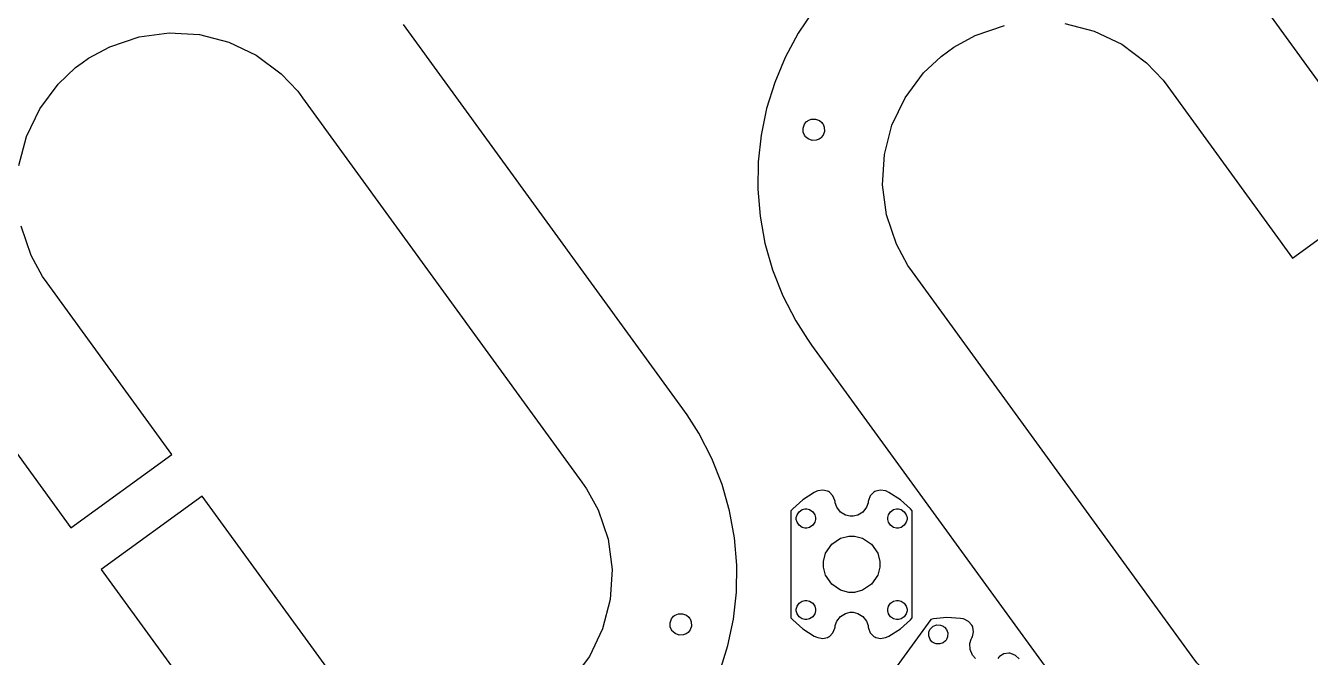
# Model space of a CAD drawing. Extents: x 0 to 47.8, y 0 to 94.9.
# Drawn here: x 11.07 to 23.57, y 6.68 to 12.83 of the extents above; entities that cross this region are included whole.
import ezdxf

# ---------------------------------------------------------------- set-up
doc = ezdxf.new("R2010")
doc.units = 0
doc.layers.get('0').update_dxf_attribs({"linetype": 'CONTINUOUS'})

msp = doc.modelspace()

# ---------------------------------------------------------------- linework, layer by layer
at = {"color": 0}
for points in [[(18.736, 12.9791), (18.586, 12.7558), (18.4596, 12.5208), (18.3571, 12.276), (18.2787, 12.0235), (18.2251, 11.7652), (18.1964, 11.5029), (18.1928, 11.2386), (18.2146, 10.9741), (18.2622, 10.7116), (18.3358, 10.4528), (18.436, 10.1998), (18.5628, 9.95438), (18.6751, 9.77544), (18.7165, 9.71853), (21.4381, 5.97282)], [(21.1814, 12.8511), (21.4665, 12.7775), (21.7343, 12.6497), (21.9761, 12.4692), (22.1376, 12.2998), (22.1832, 12.2372), (22.1832, 12.2372), (23.3969, 10.5666), (24.3799, 11.2808), (23.1661, 12.9514)], [(11.0021, 11.4668), (11.0757, 11.752), (11.2034, 12.0198), (11.384, 12.2614), (11.5533, 12.4231), (11.6159, 12.4685), (11.6785, 12.5139), (11.8846, 12.6251), (12.1702, 12.7221), (12.4644, 12.7609), (12.7583, 12.7428), (13.0435, 12.6692), (13.3112, 12.5414), (13.553, 12.3609), (13.7146, 12.1915), (13.76, 12.1289), (16.4815, 8.38314), (16.5269, 8.32058), (16.6381, 8.11458), (16.7351, 7.82889), (16.7739, 7.53478), (16.7557, 7.24083), (16.6821, 6.95562), (16.5543, 6.68788), (16.3739, 6.44618)], [(17.8239, 6.53982), (17.9021, 6.79237), (17.9558, 7.05072), (17.9846, 7.31304), (17.9882, 7.57736), (17.9664, 7.84179), (17.9188, 8.10433), (17.845, 8.36313), (17.745, 8.61615), (17.6182, 8.86154), (17.5057, 9.04047), (17.4644, 9.09733), (14.7431, 12.843)], [(23.7165, 6.05501), (23.4226, 6.07314), (23.1374, 6.14675), (22.8697, 6.27453), (22.6279, 6.45503), (22.4664, 6.6244), (22.421, 6.68696), (19.6994, 10.4327), (19.654, 10.4953), (19.5429, 10.7013), (19.4458, 10.987), (19.4071, 11.2811), (19.4251, 11.5751), (19.4988, 11.8603), (19.6265, 12.128), (19.8071, 12.3697), (19.9764, 12.5314), (20.039, 12.5768), (20.1017, 12.6222), (20.3076, 12.7334), (20.5933, 12.8304)], [(10.2934, 9.61025), (11.5072, 7.93961), (12.4901, 8.65381), (11.2764, 10.3244), (11.2309, 10.387), (11.1197, 10.593), (11.0227, 10.8787)], [(13.9978, 6.57867), (12.784, 8.24929), (11.8011, 7.5351), (13.0149, 5.86447)], [(20.3104, 6.66558), (20.2813, 6.70042), (20.259, 6.75401), (20.2571, 6.81196), (20.2693, 6.85574), (20.2765, 6.86849), (20.2765, 6.86849), (20.2815, 6.87733), (20.2926, 6.92524), (20.2853, 6.97385), (20.2811, 6.98296), (20.2768, 6.99214), (20.2443, 7.02903), (20.2004, 7.05126), (20.1904, 7.05311), (20.1644, 7.05794), (20.0329, 7.06603), (19.9018, 7.053), (19.876, 7.04719), (19.2638, 6.20454)], [(20.7351, 6.66276), (20.7004, 6.69764), (20.6553, 6.71718), (20.6453, 6.71837), (20.6351, 6.71962), (20.5867, 6.71158), (20.5446, 6.68619), (20.5378, 6.67871), (20.5279, 6.66786)]]:
    msp.add_lwpolyline(points, dxfattribs=at)
for points in [[(18.8224, 11.8782), (18.8283, 11.87), (18.8396, 11.8403), (18.841, 11.8001), (18.8274, 11.7623), (18.8074, 11.7375), (18.7992, 11.7315), (18.7908, 11.7255), (18.7611, 11.7142), (18.721, 11.7128), (18.6831, 11.7266), (18.6585, 11.7465), (18.6525, 11.7548), (18.6464, 11.7631), (18.635, 11.7927), (18.6336, 11.8329), (18.6474, 11.8708), (18.6674, 11.8955), (18.6757, 11.9014), (18.6839, 11.9074), (18.7136, 11.9188), (18.7538, 11.9202), (18.7917, 11.9064), (18.8163, 11.8865), (18.8224, 11.8782)], [(18.9447, 8.19661), (18.9436, 8.20671), (18.9244, 8.25201), (18.89, 8.287), (18.8811, 8.29189), (18.8722, 8.29682), (18.8243, 8.30757), (18.7758, 8.29975), (18.7667, 8.29536), (18.7428, 8.28396), (18.6315, 8.21326), (18.5332, 8.12565), (18.5157, 8.10574), (18.5157, 7.06413), (18.5332, 7.04428), (18.6315, 6.95671), (18.7428, 6.88601), (18.7667, 6.87457), (18.7758, 6.87022), (18.8243, 6.86242), (18.8722, 6.8731), (18.8811, 6.87799), (18.89, 6.88292), (18.9244, 6.91792), (18.9436, 6.96322), (18.9447, 6.97325), (18.9464, 6.9879), (18.9622, 7.03049), (18.9979, 7.07622), (19.0474, 7.10656), (19.0915, 7.11751), (19.1063, 7.11751), (19.1208, 7.11751), (19.165, 7.10656), (19.2144, 7.07622), (19.2501, 7.03049), (19.266, 6.9879), (19.2676, 6.97325), (19.2689, 6.96322), (19.2879, 6.91792), (19.3225, 6.88292), (19.3314, 6.87799), (19.3401, 6.8731), (19.3882, 6.86242), (19.4367, 6.87022), (19.4458, 6.87457), (19.4697, 6.88601), (19.5808, 6.95671), (19.6793, 7.04428), (19.6968, 7.06413), (19.6968, 8.10574), (19.6793, 8.12565), (19.5808, 8.21326), (19.4697, 8.28396), (19.4458, 8.29536), (19.4367, 8.29975), (19.3882, 8.30757), (19.3401, 8.29682), (19.3314, 8.29189), (19.3225, 8.287), (19.2879, 8.25201), (19.2689, 8.20671), (19.2676, 8.19661), (19.266, 8.18201), (19.2501, 8.13943), (19.2144, 8.09369), (19.165, 8.06337), (19.1208, 8.05236), (19.1063, 8.05236), (19.0915, 8.05236), (19.0474, 8.06337), (18.9979, 8.09369), (18.9622, 8.13943), (18.9464, 8.18201), (18.9447, 8.19661)], [(18.5671, 8.03039), (18.5671, 8.03956), (18.5744, 8.06689), (18.5944, 8.09668), (18.6243, 8.11681), (18.6517, 8.12414), (18.6608, 8.12414), (18.6699, 8.12414), (18.6972, 8.11681), (18.7271, 8.09668), (18.7472, 8.06689), (18.7546, 8.03956), (18.7546, 8.03039), (18.7546, 8.02126), (18.7472, 7.99393), (18.7271, 7.96414), (18.6972, 7.94401), (18.6699, 7.93664), (18.6608, 7.93664), (18.6517, 7.93664), (18.6243, 7.94401), (18.5944, 7.96414), (18.5744, 7.99393), (18.5671, 8.02126), (18.5671, 8.03039)], [(19.4579, 8.03039), (19.4579, 8.03956), (19.4653, 8.06689), (19.4854, 8.09668), (19.5151, 8.11681), (19.5425, 8.12414), (19.5517, 8.12414), (19.5608, 8.12414), (19.5881, 8.11681), (19.6179, 8.09668), (19.6381, 8.06689), (19.6454, 8.03956), (19.6454, 8.03039), (19.6454, 8.02126), (19.6381, 7.99393), (19.6179, 7.96414), (19.5881, 7.94401), (19.5608, 7.93664), (19.5517, 7.93664), (19.5425, 7.93664), (19.5151, 7.94401), (19.4854, 7.96414), (19.4653, 7.99393), (19.4579, 8.02126), (19.4579, 8.03039)], [(18.8312, 7.58496), (18.8312, 7.61176), (18.8528, 7.692), (18.9117, 7.77946), (18.9992, 7.83837), (19.0794, 7.85997), (19.1063, 7.85997), (19.1329, 7.85997), (19.2133, 7.83837), (19.3007, 7.77946), (19.3596, 7.692), (19.3812, 7.61176), (19.3812, 7.58496), (19.3812, 7.55821), (19.3596, 7.47792), (19.3007, 7.39051), (19.2133, 7.3316), (19.1329, 7.30994), (19.1063, 7.30994), (19.0794, 7.30994), (18.9992, 7.3316), (18.9117, 7.39051), (18.8528, 7.47792), (18.8312, 7.55821), (18.8312, 7.58496)], [(18.5671, 7.13954), (18.5671, 7.14871), (18.5744, 7.17606), (18.5944, 7.20583), (18.6243, 7.22597), (18.6517, 7.23329), (18.6608, 7.23329), (18.6699, 7.23329), (18.6972, 7.22597), (18.7271, 7.20583), (18.7472, 7.17606), (18.7546, 7.14871), (18.7546, 7.13954), (18.7546, 7.13043), (18.7472, 7.10308), (18.7271, 7.07324), (18.6972, 7.05317), (18.6699, 7.04579), (18.6608, 7.04579), (18.6517, 7.04579), (18.6243, 7.05317), (18.5944, 7.07324), (18.5744, 7.10308), (18.5671, 7.13043), (18.5671, 7.13954)], [(19.4579, 7.13954), (19.4579, 7.14871), (19.4653, 7.17606), (19.4854, 7.20583), (19.5151, 7.22597), (19.5425, 7.23329), (19.5517, 7.23329), (19.5608, 7.23329), (19.5881, 7.22597), (19.6179, 7.20583), (19.6381, 7.17606), (19.6454, 7.14871), (19.6454, 7.13954), (19.6454, 7.13043), (19.6381, 7.10308), (19.6179, 7.07324), (19.5881, 7.05317), (19.5608, 7.04579), (19.5517, 7.04579), (19.5425, 7.04579), (19.5151, 7.05317), (19.4854, 7.07324), (19.4653, 7.10308), (19.4579, 7.13043), (19.4579, 7.13954)], [(17.3586, 6.93767), (17.3526, 6.94596), (17.3412, 6.97558), (17.3399, 7.01585), (17.3536, 7.05365), (17.3736, 7.0784), (17.3819, 7.08436), (17.3901, 7.09039), (17.4197, 7.10172), (17.46, 7.10314), (17.4978, 7.08936), (17.5225, 7.06939), (17.5285, 7.06108), (17.5344, 7.05285), (17.5458, 7.02322), (17.5472, 6.98296), (17.5335, 6.94515), (17.5136, 6.92046), (17.5053, 6.91444), (17.4971, 6.90847), (17.4674, 6.89714), (17.4271, 6.89572), (17.3893, 6.9095), (17.3646, 6.92942), (17.3586, 6.93767)], [(19.8733, 6.956), (19.8786, 6.96338), (19.9007, 6.98122), (19.9344, 6.99349), (19.9703, 6.99224), (19.9968, 6.98215), (20.0042, 6.97678), (20.0115, 6.97146), (20.0293, 6.94938), (20.0417, 6.91564), (20.0404, 6.87967), (20.0303, 6.85319), (20.0249, 6.84581), (20.0196, 6.83843), (19.9975, 6.82064), (19.9638, 6.80838), (19.9278, 6.80963), (19.9013, 6.81976), (19.894, 6.82508), (19.8867, 6.83046), (19.8688, 6.85254), (19.8565, 6.88629), (19.8578, 6.92219), (19.8679, 6.94868), (19.8733, 6.956)]]:
    msp.add_lwpolyline(points, close=True, dxfattribs=at)

doc.saveas('drawing.dxf')
